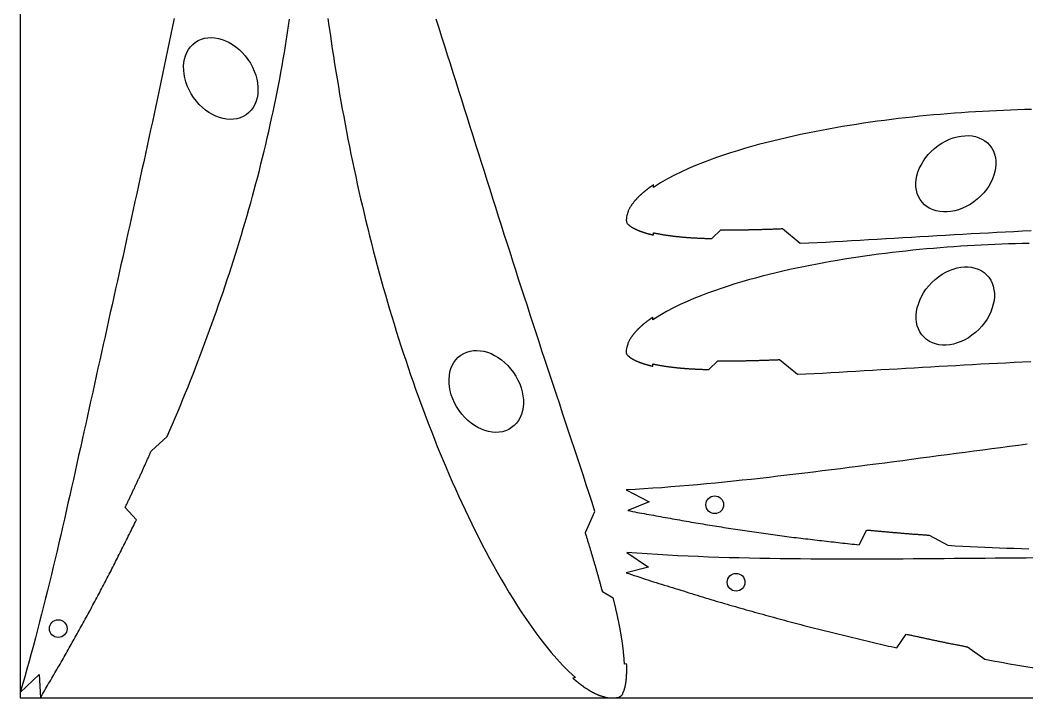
# Model space of a CAD drawing. Header units: metres. Extents: x 0 to 910, y 0 to 524.
# Drawn here: x 0 to 455, y 0 to 306.3 of the extents above; entities that cross this region are included whole.
import ezdxf

# ---------------------------------------------------------------- set-up
doc = ezdxf.new("R2010")
doc.units = ezdxf.units.M

msp = doc.modelspace()

# ---------------------------------------------------------------- linework, layer by layer
msp.add_lwpolyline([(0, 0), (910, 0), (910, 523.97), (0, 523.97)], close=True)
for points in [[(69.61, 307.09), (68.87, 303.49), (68.12, 299.88), (67.37, 296.28), (66.62, 292.68), (65.86, 289.08), (65.11, 285.48), (64.35, 281.87), (63.59, 278.28), (62.83, 274.68), (62.06, 271.08), (61.29, 267.48), (60.52, 263.88), (59.75, 260.29), (58.97, 256.69), (58.2, 253.1), (57.42, 249.5), (56.64, 245.91), (55.85, 242.31), (55.07, 238.72), (54.28, 235.13), (53.49, 231.54), (52.7, 227.94), (51.91, 224.35), (51.11, 220.76), (50.32, 217.17), (49.53, 213.58), (48.74, 209.99), (47.94, 206.4), (47.14, 202.81), (46.35, 199.22), (45.55, 195.63), (44.75, 192.04), (43.95, 188.45), (43.16, 184.86), (42.36, 181.27), (41.56, 177.68), (40.76, 174.09), (39.97, 170.5), (39.17, 166.91), (38.38, 163.32), (37.58, 159.73), (36.78, 156.14), (35.99, 152.55), (35.19, 148.96), (34.4, 145.37), (33.61, 141.78), (32.81, 138.19), (32.02, 134.6), (31.22, 131.01), (30.43, 127.42), (29.63, 123.82), (28.84, 120.23), (28.04, 116.64), (27.24, 113.05), (26.44, 109.47), (25.65, 105.87), (24.85, 102.28), (24.05, 98.7), (23.24, 95.11), (22.43, 91.52), (21.63, 87.94), (20.81, 84.35), (19.99, 80.77), (19.17, 77.18), (18.34, 73.6), (17.51, 70.02), (16.68, 66.44), (15.83, 62.86), (14.98, 59.29), (14.13, 55.71), (13.27, 52.14), (12.4, 48.57), (11.52, 45), (10.63, 41.44), (9.73, 37.87), (8.82, 34.31), (7.9, 30.76), (6.97, 27.2), (6.02, 23.65), (5.05, 20.11), (4.08, 16.57), (3.09, 13.03), (2.08, 9.5), (1.05, 5.97), (0, 2.45), (8.58, 10.5), (8.58, 10.5), (9.13, 0), (9.61, 0.8), (10.08, 1.6), (10.55, 2.41), (11.02, 3.21), (11.49, 4.02), (11.96, 4.82), (12.42, 5.63), (12.89, 6.43), (13.36, 7.24), (13.83, 8.04), (14.29, 8.85), (14.76, 9.65), (15.23, 10.46), (15.69, 11.26), (16.16, 12.07), (16.63, 12.87), (17.1, 13.67), (17.57, 14.48), (18.05, 15.28), (18.52, 16.08), (18.99, 16.89), (19.45, 17.69), (19.92, 18.5), (20.38, 19.31), (20.83, 20.11), (21.29, 20.92), (21.74, 21.73), (22.19, 22.54), (22.65, 23.35), (23.1, 24.15), (23.56, 24.96), (24.01, 25.77), (24.47, 26.58), (24.92, 27.39), (25.37, 28.2), (25.82, 29.01), (26.27, 29.82), (26.72, 30.63), (27.16, 31.44), (27.61, 32.25), (28.05, 33.06), (28.5, 33.87), (28.94, 34.68), (29.38, 35.49), (29.83, 36.3), (30.27, 37.11), (30.71, 37.93), (31.15, 38.74), (31.59, 39.55), (32.03, 40.36), (32.47, 41.17), (32.91, 41.99), (33.35, 42.8), (33.78, 43.61), (34.22, 44.43), (34.65, 45.24), (35.08, 46.05), (35.52, 46.87), (35.95, 47.68), (36.38, 48.5), (36.81, 49.31), (37.24, 50.13), (37.67, 50.94), (38.09, 51.76), (38.52, 52.57), (38.95, 53.39), (39.38, 54.2), (39.81, 55.02), (40.23, 55.83), (40.66, 56.65), (41.08, 57.47), (41.5, 58.28), (41.91, 59.1), (42.33, 59.92), (42.73, 60.74), (43.14, 61.56), (43.55, 62.38), (43.96, 63.2), (44.37, 64.02), (44.79, 64.84), (45.2, 65.66), (45.61, 66.48), (46.03, 67.3), (46.44, 68.12), (46.85, 68.94), (47.26, 69.76), (47.66, 70.58), (48.07, 71.4), (48.48, 72.22), (48.89, 73.04), (49.3, 73.86), (49.71, 74.68), (50.12, 75.5), (50.52, 76.33), (50.93, 77.15), (51.33, 77.97), (51.73, 78.79), (52.13, 79.62), (52.52, 80.44), (47.43, 85.99), (47.61, 86.36), (47.79, 86.73), (47.97, 87.1), (48.15, 87.47), (48.32, 87.84), (48.5, 88.21), (48.68, 88.58), (48.86, 88.95), (49.04, 89.32), (49.21, 89.69), (49.39, 90.06), (49.57, 90.43), (49.74, 90.81), (49.91, 91.18), (50.09, 91.55), (50.26, 91.92), (50.44, 92.29), (50.61, 92.66), (50.78, 93.04), (50.96, 93.41), (51.13, 93.78), (51.3, 94.15), (51.48, 94.52), (51.65, 94.89), (51.83, 95.27), (52, 95.64), (52.17, 96.01), (52.35, 96.38), (52.52, 96.75), (52.7, 97.12), (52.87, 97.5), (53.05, 97.87), (53.22, 98.24), (53.4, 98.61), (53.57, 98.98), (53.74, 99.35), (53.92, 99.73), (54.09, 100.1), (54.26, 100.47), (54.44, 100.84), (54.61, 101.21), (54.78, 101.59), (54.95, 101.96), (55.12, 102.33), (55.29, 102.7), (55.46, 103.08), (55.63, 103.45), (55.8, 103.82), (55.97, 104.2), (56.13, 104.57), (56.3, 104.94), (56.47, 105.32), (56.63, 105.69), (56.8, 106.06), (56.97, 106.44), (57.13, 106.81), (57.3, 107.19), (57.46, 107.56), (57.63, 107.93), (57.8, 108.31), (57.96, 108.68), (58.13, 109.05), (58.3, 109.43), (58.46, 109.8), (58.63, 110.17), (58.8, 110.55), (58.97, 110.92), (59.14, 111.29), (59.3, 111.67), (66.51, 118.1), (67.72, 120.91), (68.92, 123.71), (70.11, 126.52), (71.29, 129.33), (72.45, 132.15), (73.59, 134.97), (74.74, 137.8), (75.88, 140.62), (77.01, 143.44), (78.13, 146.27), (79.24, 149.1), (80.34, 151.94), (81.42, 154.78), (82.48, 157.62), (83.54, 160.46), (84.6, 163.31), (85.64, 166.16), (86.68, 169.01), (87.7, 171.86), (88.72, 174.72), (89.72, 177.58), (90.71, 180.44), (91.69, 183.3), (92.67, 186.17), (93.62, 189.04), (94.55, 191.92), (95.5, 194.8), (96.42, 197.68), (97.33, 200.56), (98.23, 203.45), (99.13, 206.34), (100, 209.23), (100.86, 212.13), (101.72, 215.03), (102.56, 217.93), (103.39, 220.84), (104.21, 223.74), (105.02, 226.66), (105.8, 229.58), (106.58, 232.49), (107.36, 235.41), (108.11, 238.34), (108.85, 241.27), (109.58, 244.2), (110.29, 247.14), (110.98, 250.09), (111.68, 253.03), (112.36, 255.97), (113.02, 258.92), (113.67, 261.88), (114.31, 264.84), (114.93, 267.8), (115.54, 270.76), (116.15, 273.73), (116.73, 276.7), (117.3, 279.68), (117.85, 282.65), (118.38, 285.64), (118.89, 288.63), (119.41, 291.62), (119.9, 294.62), (120.36, 297.62), (120.82, 300.63), (121.27, 303.64), (121.7, 306.65)], [(139.09, 307.09), (139.57, 303.66), (140.05, 300.22), (140.55, 296.79), (141.07, 293.37), (141.59, 289.94), (142.12, 286.52), (142.68, 283.11), (143.26, 279.7), (143.83, 276.29), (144.41, 272.88), (145, 269.48), (145.61, 266.08), (146.23, 262.68), (146.86, 259.28), (147.5, 255.89), (148.16, 252.51), (148.83, 249.12), (149.51, 245.74), (150.22, 242.37), (150.94, 238.99), (151.65, 235.62), (152.39, 232.26), (153.15, 228.9), (153.9, 225.53), (154.67, 222.18), (155.46, 218.83), (156.27, 215.48), (157.08, 212.13), (157.91, 208.79), (158.75, 205.45), (159.6, 202.12), (160.49, 198.79), (161.38, 195.47), (162.27, 192.14), (163.18, 188.82), (164.12, 185.51), (165.06, 182.2), (166.02, 178.89), (167.01, 175.6), (168, 172.3), (168.99, 169), (170.02, 165.71), (171.06, 162.43), (172.11, 159.14), (173.17, 155.86), (174.25, 152.59), (175.34, 149.32), (176.45, 146.05), (177.58, 142.79), (178.73, 139.53), (179.89, 136.28), (181.09, 133.04), (182.29, 129.8), (183.49, 126.56), (184.75, 123.33), (186.01, 120.1), (187.27, 116.88), (188.55, 113.66), (189.87, 110.45), (191.19, 107.24), (192.55, 104.04), (193.92, 100.84), (195.31, 97.65), (196.72, 94.47), (198.16, 91.29), (199.63, 88.12), (201.1, 84.95), (202.59, 81.79), (204.13, 78.63), (205.68, 75.49), (207.25, 72.34), (208.85, 69.21), (210.51, 66.09), (212.19, 62.98), (213.88, 59.87), (215.61, 56.77), (217.37, 53.67), (219.16, 50.59), (221.02, 47.53), (222.92, 44.47), (224.84, 41.42), (226.82, 38.39), (228.84, 35.37), (230.93, 32.36), (233.08, 29.37), (235.31, 26.41), (237.61, 23.46), (240, 20.54), (242.5, 17.65), (245.14, 14.79), (247.96, 11.98), (250.98, 9.23), (249.81, 8.91), (249.94, 8.8), (250.07, 8.69), (250.19, 8.59), (250.32, 8.48), (250.45, 8.37), (250.57, 8.26), (250.7, 8.15), (250.83, 8.04), (250.96, 7.93), (251.09, 7.82), (251.22, 7.71), (251.35, 7.6), (251.48, 7.49), (251.61, 7.39), (251.74, 7.28), (251.87, 7.17), (252.01, 7.06), (252.14, 6.95), (252.28, 6.85), (252.42, 6.74), (252.55, 6.63), (252.69, 6.53), (252.83, 6.42), (252.97, 6.32), (253.11, 6.21), (253.26, 6.1), (253.4, 6), (253.54, 5.89), (253.68, 5.79), (253.82, 5.68), (253.97, 5.58), (254.11, 5.47), (254.25, 5.37), (254.4, 5.26), (254.54, 5.16), (254.69, 5.05), (254.84, 4.95), (254.99, 4.85), (255.13, 4.74), (255.28, 4.64), (255.44, 4.54), (255.59, 4.43), (255.74, 4.33), (255.9, 4.23), (256.06, 4.13), (256.21, 4.03), (256.37, 3.92), (256.53, 3.82), (256.69, 3.72), (256.85, 3.62), (257.02, 3.52), (257.18, 3.42), (257.35, 3.32), (257.51, 3.23), (257.68, 3.13), (257.85, 3.03), (258.02, 2.93), (258.2, 2.83), (258.37, 2.74), (258.55, 2.64), (258.73, 2.55), (258.91, 2.45), (259.09, 2.36), (259.27, 2.26), (259.46, 2.17), (259.65, 2.08), (259.84, 1.98), (260.03, 1.89), (260.23, 1.8), (260.42, 1.71), (260.62, 1.62), (260.82, 1.53), (261.03, 1.44), (261.24, 1.35), (261.45, 1.27), (261.67, 1.18), (261.89, 1.1), (262.12, 1.01), (262.35, 0.93), (262.59, 0.85), (262.84, 0.78), (263.08, 0.7), (263.33, 0.62), (263.59, 0.55), (263.84, 0.47), (264.1, 0.4), (264.36, 0.32), (264.63, 0.25), (264.93, 0.19), (265.24, 0.13), (265.59, 0.08), (265.98, 0.04), (266.42, 0.01), (266.9, 0), (267.45, 0), (268.06, 0.02), (268.74, 0.06), (269.5, 0.12), (270.35, 0.21), (270.36, 0.21), (270.89, 0.49), (271.31, 0.75), (271.63, 0.98), (271.88, 1.19), (272.05, 1.38), (272.18, 1.56), (272.26, 1.72), (272.33, 1.88), (272.38, 2.04), (272.43, 2.2), (272.5, 2.36), (272.57, 2.52), (272.65, 2.69), (272.73, 2.85), (272.8, 3.02), (272.87, 3.18), (272.93, 3.34), (272.99, 3.5), (273.04, 3.65), (273.09, 3.81), (273.14, 3.97), (273.18, 4.12), (273.22, 4.28), (273.27, 4.43), (273.31, 4.59), (273.35, 4.74), (273.39, 4.9), (273.42, 5.05), (273.46, 5.2), (273.49, 5.36), (273.53, 5.51), (273.56, 5.66), (273.59, 5.81), (273.62, 5.96), (273.64, 6.11), (273.67, 6.26), (273.7, 6.41), (273.72, 6.56), (273.74, 6.71), (273.77, 6.86), (273.79, 7.01), (273.81, 7.16), (273.83, 7.31), (273.85, 7.46), (273.87, 7.61), (273.89, 7.76), (273.91, 7.91), (273.93, 8.05), (273.94, 8.2), (273.96, 8.35), (273.97, 8.5), (273.99, 8.64), (274, 8.79), (274.01, 8.94), (274.02, 9.09), (274.04, 9.23), (274.05, 9.38), (274.06, 9.53), (274.07, 9.67), (274.08, 9.82), (274.08, 9.96), (274.09, 10.11), (274.1, 10.25), (274.11, 10.4), (274.11, 10.55), (274.12, 10.69), (274.13, 10.84), (274.13, 10.98), (274.14, 11.13), (274.14, 11.27), (274.15, 11.42), (274.15, 11.56), (274.16, 11.7), (274.16, 11.85), (274.16, 11.99), (274.17, 12.14), (274.17, 12.28), (274.17, 12.43), (274.17, 12.57), (274.17, 12.71), (274.17, 12.86), (274.17, 13), (274.17, 13.14), (274.17, 13.29), (274.17, 13.43), (274.17, 13.57), (274.16, 13.72), (274.16, 13.86), (274.16, 14), (274.15, 14.14), (274.15, 14.29), (274.15, 14.43), (274.14, 14.57), (274.14, 14.71), (274.13, 14.86), (274.13, 15), (274.12, 15.14), (274.12, 15.28), (274.11, 15.43), (273.12, 15.16), (273.11, 15.47), (273.1, 15.78), (273.08, 16.09), (273.06, 16.4), (273.05, 16.72), (273.03, 17.03), (273.01, 17.34), (272.99, 17.64), (272.96, 17.95), (272.94, 18.26), (272.91, 18.57), (272.89, 18.88), (272.86, 19.19), (272.83, 19.49), (272.8, 19.8), (272.77, 20.11), (272.74, 20.42), (272.71, 20.72), (272.67, 21.03), (272.64, 21.33), (272.6, 21.64), (272.57, 21.95), (272.53, 22.25), (272.5, 22.56), (272.46, 22.86), (272.42, 23.17), (272.38, 23.47), (272.34, 23.78), (272.3, 24.08), (272.25, 24.38), (272.21, 24.69), (272.17, 24.99), (272.12, 25.29), (272.08, 25.6), (272.03, 25.9), (271.99, 26.2), (271.94, 26.51), (271.89, 26.81), (271.84, 27.11), (271.8, 27.41), (271.75, 27.72), (271.7, 28.02), (271.65, 28.32), (271.6, 28.62), (271.55, 28.92), (271.5, 29.22), (271.44, 29.52), (271.39, 29.83), (271.34, 30.13), (271.28, 30.43), (271.23, 30.73), (271.17, 31.03), (271.12, 31.33), (271.06, 31.63), (271, 31.93), (270.94, 32.23), (270.89, 32.53), (270.83, 32.83), (270.77, 33.13), (270.71, 33.43), (270.65, 33.72), (270.59, 34.02), (270.53, 34.32), (270.46, 34.62), (270.4, 34.92), (270.34, 35.22), (270.28, 35.52), (270.21, 35.82), (270.15, 36.11), (270.09, 36.41), (270.02, 36.71), (269.96, 37.01), (269.89, 37.31), (269.83, 37.6), (269.76, 37.9), (269.7, 38.2), (269.63, 38.5), (269.56, 38.79), (269.5, 39.09), (269.43, 39.39), (269.36, 39.68), (269.29, 39.98), (269.23, 40.28), (269.16, 40.58), (269.09, 40.87), (269.02, 41.17), (268.95, 41.47), (268.88, 41.76), (268.81, 42.06), (268.74, 42.36), (268.67, 42.65), (268.6, 42.95), (268.53, 43.24), (268.46, 43.54), (268.39, 43.84), (268.31, 44.13), (268.24, 44.43), (268.17, 44.72), (268.09, 45.02), (263.23, 47.9), (263.13, 48.29), (263.02, 48.68), (262.92, 49.07), (262.82, 49.46), (262.72, 49.85), (262.61, 50.24), (262.51, 50.63), (262.4, 51.02), (262.3, 51.41), (262.19, 51.8), (262.09, 52.19), (261.98, 52.58), (261.87, 52.97), (261.77, 53.36), (261.66, 53.75), (261.55, 54.14), (261.44, 54.53), (261.34, 54.92), (261.23, 55.31), (261.12, 55.7), (261.01, 56.09), (260.9, 56.48), (260.79, 56.86), (260.68, 57.25), (260.56, 57.64), (260.45, 58.03), (260.34, 58.42), (260.23, 58.81), (260.12, 59.19), (260, 59.58), (259.89, 59.97), (259.78, 60.36), (259.66, 60.75), (259.55, 61.13), (259.44, 61.52), (259.32, 61.91), (259.21, 62.3), (259.1, 62.69), (258.98, 63.07), (258.87, 63.46), (258.75, 63.85), (258.64, 64.24), (258.52, 64.62), (258.41, 65.01), (258.29, 65.4), (258.18, 65.79), (258.06, 66.17), (257.94, 66.56), (257.83, 66.95), (257.71, 67.33), (257.59, 67.72), (257.48, 68.11), (257.36, 68.49), (257.24, 68.88), (257.12, 69.27), (257.01, 69.65), (256.89, 70.04), (256.77, 70.43), (256.65, 70.81), (256.53, 71.2), (256.41, 71.59), (256.29, 71.97), (256.18, 72.36), (256.06, 72.75), (255.94, 73.13), (255.82, 73.52), (255.7, 73.91), (255.58, 74.29), (255.46, 74.68), (259.79, 84.21), (258.49, 88.25), (257.19, 92.3), (255.88, 96.34), (254.55, 100.38), (253.23, 104.42), (251.9, 108.46), (250.56, 112.5), (249.22, 116.53), (247.88, 120.57), (246.54, 124.61), (245.2, 128.64), (243.86, 132.68), (242.52, 136.71), (241.18, 140.75), (239.84, 144.79), (238.51, 148.82), (237.18, 152.86), (235.85, 156.9), (234.52, 160.94), (233.2, 164.98), (231.87, 169.02), (230.56, 173.06), (229.24, 177.11), (227.92, 181.15), (226.62, 185.19), (225.31, 189.24), (224.01, 193.28), (222.71, 197.33), (221.41, 201.38), (220.1, 205.42), (218.81, 209.47), (217.52, 213.52), (216.23, 217.57), (214.94, 221.62), (213.66, 225.67), (212.37, 229.72), (211.09, 233.77), (209.81, 237.83), (208.53, 241.88), (207.25, 245.93), (205.97, 249.98), (204.69, 254.03), (203.41, 258.09), (202.14, 262.14), (200.86, 266.19), (199.59, 270.25), (198.31, 274.3), (197.03, 278.35), (195.76, 282.41), (194.48, 286.46), (193.2, 290.51), (191.93, 294.56), (190.65, 298.62), (189.37, 302.67), (188.09, 306.72)], [(457.03, 265.92), (453.86, 265.83), (450.7, 265.74), (447.54, 265.63), (444.38, 265.5), (441.22, 265.35), (438.06, 265.2), (434.89, 265.03), (431.73, 264.85), (428.57, 264.66), (425.41, 264.45), (422.25, 264.21), (419.09, 263.97), (415.92, 263.7), (412.76, 263.41), (409.6, 263.12), (406.44, 262.81), (403.28, 262.46), (400.11, 262.11), (396.95, 261.76), (393.79, 261.37), (390.63, 260.97), (387.47, 260.56), (384.31, 260.11), (381.14, 259.65), (377.98, 259.18), (374.82, 258.67), (371.66, 258.14), (368.5, 257.6), (365.33, 257.04), (362.17, 256.47), (359.01, 255.85), (355.85, 255.22), (352.69, 254.57), (349.53, 253.89), (346.36, 253.16), (343.2, 252.4), (340.04, 251.64), (336.88, 250.84), (333.72, 250.01), (330.56, 249.15), (327.39, 248.22), (324.23, 247.26), (321.07, 246.28), (317.91, 245.24), (314.75, 244.16), (311.58, 243.02), (308.42, 241.82), (305.26, 240.54), (302.1, 239.19), (298.94, 237.76), (295.78, 236.22), (292.61, 234.55), (289.45, 232.71), (286.29, 230.67), (286.29, 231.88), (286.16, 231.79), (286.04, 231.71), (285.91, 231.62), (285.79, 231.54), (285.66, 231.45), (285.54, 231.36), (285.41, 231.28), (285.28, 231.19), (285.16, 231.1), (285.03, 231.02), (284.91, 230.93), (284.78, 230.84), (284.66, 230.75), (284.53, 230.66), (284.41, 230.57), (284.28, 230.48), (284.15, 230.38), (284.03, 230.29), (283.9, 230.19), (283.78, 230.1), (283.65, 230), (283.53, 229.91), (283.4, 229.81), (283.27, 229.71), (283.15, 229.61), (283.02, 229.51), (282.9, 229.41), (282.77, 229.31), (282.65, 229.21), (282.52, 229.11), (282.39, 229.01), (282.27, 228.91), (282.14, 228.81), (282.02, 228.71), (281.89, 228.6), (281.77, 228.5), (281.64, 228.39), (281.52, 228.29), (281.39, 228.18), (281.26, 228.07), (281.14, 227.97), (281.01, 227.85), (280.89, 227.74), (280.76, 227.63), (280.64, 227.52), (280.51, 227.4), (280.38, 227.29), (280.26, 227.17), (280.13, 227.05), (280.01, 226.93), (279.88, 226.81), (279.76, 226.69), (279.63, 226.57), (279.5, 226.45), (279.38, 226.32), (279.25, 226.2), (279.13, 226.07), (279, 225.94), (278.88, 225.81), (278.75, 225.68), (278.62, 225.54), (278.5, 225.41), (278.37, 225.27), (278.25, 225.13), (278.12, 224.99), (278, 224.85), (277.87, 224.7), (277.75, 224.55), (277.62, 224.4), (277.49, 224.25), (277.37, 224.1), (277.24, 223.94), (277.12, 223.78), (276.99, 223.62), (276.87, 223.45), (276.74, 223.28), (276.61, 223.11), (276.49, 222.93), (276.36, 222.74), (276.24, 222.55), (276.11, 222.36), (275.99, 222.16), (275.86, 221.95), (275.73, 221.75), (275.61, 221.54), (275.48, 221.34), (275.36, 221.13), (275.23, 220.9), (275.11, 220.66), (274.98, 220.4), (274.86, 220.11), (274.73, 219.77), (274.6, 219.4), (274.48, 218.98), (274.35, 218.5), (274.23, 217.96), (274.1, 217.35), (273.98, 216.67), (273.85, 215.91), (273.85, 215.91), (273.98, 215.38), (274.1, 214.95), (274.23, 214.63), (274.35, 214.38), (274.48, 214.2), (274.6, 214.07), (274.73, 213.97), (274.86, 213.89), (274.98, 213.81), (275.11, 213.72), (275.23, 213.63), (275.36, 213.52), (275.48, 213.42), (275.61, 213.31), (275.73, 213.21), (275.86, 213.11), (275.99, 213.02), (276.11, 212.94), (276.24, 212.86), (276.36, 212.78), (276.49, 212.7), (276.61, 212.63), (276.74, 212.55), (276.87, 212.48), (276.99, 212.41), (277.12, 212.34), (277.24, 212.27), (277.37, 212.2), (277.49, 212.13), (277.62, 212.07), (277.75, 212), (277.87, 211.94), (278, 211.88), (278.12, 211.82), (278.25, 211.76), (278.37, 211.7), (278.5, 211.65), (278.62, 211.59), (278.75, 211.53), (278.88, 211.48), (279, 211.42), (279.13, 211.37), (279.25, 211.32), (279.38, 211.26), (279.5, 211.21), (279.63, 211.16), (279.76, 211.11), (279.88, 211.06), (280.01, 211.01), (280.13, 210.97), (280.26, 210.92), (280.38, 210.87), (280.51, 210.83), (280.64, 210.78), (280.76, 210.74), (280.89, 210.69), (281.01, 210.65), (281.14, 210.6), (281.26, 210.56), (281.39, 210.52), (281.52, 210.48), (281.64, 210.44), (281.77, 210.4), (281.89, 210.36), (282.02, 210.32), (282.14, 210.28), (282.27, 210.24), (282.39, 210.2), (282.52, 210.16), (282.65, 210.12), (282.77, 210.08), (282.9, 210.04), (283.02, 210.01), (283.15, 209.97), (283.27, 209.93), (283.4, 209.9), (283.53, 209.86), (283.65, 209.83), (283.78, 209.79), (283.9, 209.76), (284.03, 209.72), (284.15, 209.69), (284.28, 209.66), (284.41, 209.62), (284.53, 209.59), (284.66, 209.56), (284.78, 209.53), (284.91, 209.5), (285.03, 209.47), (285.16, 209.43), (285.28, 209.4), (285.41, 209.37), (285.54, 209.34), (285.66, 209.31), (285.79, 209.29), (285.91, 209.26), (286.04, 209.23), (286.16, 209.2), (286.29, 209.17), (286.29, 210.2), (286.56, 210.14), (286.82, 210.08), (287.09, 210.02), (287.35, 209.96), (287.62, 209.91), (287.88, 209.85), (288.15, 209.8), (288.41, 209.75), (288.68, 209.69), (288.95, 209.64), (289.21, 209.6), (289.48, 209.55), (289.74, 209.5), (290.01, 209.45), (290.27, 209.41), (290.54, 209.36), (290.8, 209.32), (291.07, 209.28), (291.33, 209.24), (291.6, 209.2), (291.87, 209.15), (292.13, 209.11), (292.4, 209.07), (292.66, 209.04), (292.93, 209), (293.19, 208.96), (293.46, 208.92), (293.72, 208.89), (293.99, 208.85), (294.26, 208.82), (294.52, 208.79), (294.79, 208.75), (295.05, 208.72), (295.32, 208.69), (295.58, 208.66), (295.85, 208.63), (296.11, 208.6), (296.38, 208.57), (296.65, 208.54), (296.91, 208.51), (297.18, 208.48), (297.44, 208.45), (297.71, 208.43), (297.97, 208.4), (298.24, 208.37), (298.5, 208.35), (298.77, 208.32), (299.03, 208.3), (299.3, 208.27), (299.57, 208.25), (299.83, 208.23), (300.1, 208.2), (300.36, 208.18), (300.63, 208.16), (300.89, 208.14), (301.16, 208.12), (301.42, 208.1), (301.69, 208.08), (301.96, 208.06), (302.22, 208.04), (302.49, 208.02), (302.75, 208), (303.02, 207.99), (303.28, 207.97), (303.55, 207.95), (303.81, 207.94), (304.08, 207.92), (304.34, 207.9), (304.61, 207.89), (304.88, 207.87), (305.14, 207.86), (305.41, 207.85), (305.67, 207.83), (305.94, 207.82), (306.2, 207.81), (306.47, 207.79), (306.73, 207.78), (307, 207.77), (307.27, 207.76), (307.53, 207.74), (307.8, 207.73), (308.06, 207.72), (308.33, 207.71), (308.59, 207.7), (308.86, 207.69), (309.12, 207.68), (309.39, 207.67), (309.66, 207.66), (309.92, 207.65), (310.19, 207.64), (310.45, 207.63), (310.72, 207.62), (310.98, 207.61), (311.25, 207.6), (311.51, 207.6), (311.78, 207.59), (312.04, 207.58), (312.31, 207.57), (312.58, 207.57), (316.62, 211.51), (317.02, 211.5), (317.42, 211.5), (317.83, 211.5), (318.23, 211.49), (318.64, 211.49), (319.04, 211.49), (319.44, 211.49), (319.85, 211.49), (320.25, 211.48), (320.66, 211.48), (321.06, 211.48), (321.46, 211.49), (321.87, 211.49), (322.27, 211.49), (322.68, 211.49), (323.08, 211.49), (323.48, 211.5), (323.89, 211.5), (324.29, 211.5), (324.7, 211.51), (325.1, 211.51), (325.51, 211.52), (325.91, 211.52), (326.31, 211.53), (326.72, 211.54), (327.12, 211.54), (327.53, 211.55), (327.93, 211.56), (328.33, 211.57), (328.74, 211.57), (329.14, 211.58), (329.55, 211.59), (329.95, 211.6), (330.35, 211.61), (330.76, 211.62), (331.16, 211.63), (331.57, 211.64), (331.97, 211.65), (332.37, 211.66), (332.78, 211.67), (333.18, 211.68), (333.59, 211.69), (333.99, 211.7), (334.39, 211.71), (334.8, 211.72), (335.2, 211.73), (335.61, 211.75), (336.01, 211.76), (336.41, 211.77), (336.82, 211.78), (337.22, 211.8), (337.63, 211.81), (338.03, 211.82), (338.43, 211.84), (338.84, 211.85), (339.24, 211.86), (339.65, 211.88), (340.05, 211.89), (340.45, 211.91), (340.86, 211.92), (341.26, 211.94), (341.67, 211.95), (342.07, 211.97), (342.47, 211.98), (342.88, 212), (343.28, 212.02), (343.69, 212.03), (344.09, 212.05), (344.49, 212.06), (352.58, 205.42), (356.44, 205.61), (360.3, 205.81), (364.17, 206.01), (368.03, 206.23), (371.9, 206.44), (375.76, 206.66), (379.63, 206.89), (383.49, 207.11), (387.35, 207.34), (391.22, 207.57), (395.08, 207.79), (398.95, 208.02), (402.81, 208.25), (406.68, 208.48), (410.54, 208.7), (414.41, 208.92), (418.27, 209.14), (422.13, 209.36), (426, 209.57), (429.86, 209.79), (433.73, 210), (437.59, 210.2), (441.46, 210.41), (445.32, 210.61), (449.18, 210.81), (453.05, 211), (456.91, 211.2)], [(456.01, 205.41), (452.92, 205.33), (449.83, 205.24), (446.74, 205.15), (443.65, 205.05), (440.55, 204.91), (437.46, 204.77), (434.37, 204.62), (431.28, 204.45), (428.19, 204.28), (425.1, 204.09), (422, 203.88), (418.91, 203.65), (415.82, 203.41), (412.73, 203.15), (409.64, 202.86), (406.54, 202.58), (403.45, 202.27), (400.36, 201.93), (397.27, 201.59), (394.18, 201.24), (391.09, 200.86), (387.99, 200.47), (384.9, 200.06), (381.81, 199.63), (378.72, 199.17), (375.63, 198.71), (372.54, 198.22), (369.44, 197.7), (366.35, 197.16), (363.26, 196.62), (360.17, 196.06), (357.08, 195.45), (353.99, 194.83), (350.89, 194.2), (347.8, 193.53), (344.71, 192.82), (341.62, 192.08), (338.53, 191.33), (335.44, 190.55), (332.34, 189.73), (329.25, 188.89), (326.16, 187.98), (323.07, 187.05), (319.98, 186.08), (316.89, 185.07), (313.79, 184.01), (310.7, 182.89), (307.61, 181.72), (304.52, 180.47), (301.43, 179.14), (298.34, 177.74), (295.24, 176.24), (292.15, 174.6), (289.06, 172.8), (285.97, 170.8), (285.97, 172.01), (285.85, 171.93), (285.72, 171.84), (285.6, 171.76), (285.48, 171.68), (285.36, 171.59), (285.23, 171.51), (285.11, 171.42), (284.99, 171.34), (284.87, 171.25), (284.74, 171.17), (284.62, 171.08), (284.5, 171), (284.38, 170.91), (284.25, 170.82), (284.13, 170.73), (284.01, 170.64), (283.89, 170.55), (283.76, 170.46), (283.64, 170.37), (283.52, 170.27), (283.4, 170.18), (283.28, 170.08), (283.15, 169.99), (283.03, 169.89), (282.91, 169.8), (282.79, 169.7), (282.66, 169.6), (282.54, 169.51), (282.42, 169.41), (282.3, 169.31), (282.17, 169.21), (282.05, 169.11), (281.93, 169.02), (281.81, 168.92), (281.68, 168.81), (281.56, 168.71), (281.44, 168.61), (281.32, 168.51), (281.19, 168.4), (281.07, 168.3), (280.95, 168.19), (280.83, 168.09), (280.7, 167.98), (280.58, 167.87), (280.46, 167.76), (280.34, 167.64), (280.22, 167.53), (280.09, 167.42), (279.97, 167.3), (279.85, 167.19), (279.73, 167.07), (279.6, 166.95), (279.48, 166.83), (279.36, 166.72), (279.24, 166.59), (279.11, 166.47), (278.99, 166.35), (278.87, 166.22), (278.75, 166.09), (278.62, 165.96), (278.5, 165.83), (278.38, 165.7), (278.26, 165.56), (278.13, 165.43), (278.01, 165.29), (277.89, 165.15), (277.77, 165.01), (277.64, 164.87), (277.52, 164.72), (277.4, 164.57), (277.28, 164.42), (277.15, 164.27), (277.03, 164.12), (276.91, 163.96), (276.79, 163.8), (276.67, 163.63), (276.54, 163.46), (276.42, 163.28), (276.3, 163.1), (276.18, 162.92), (276.05, 162.72), (275.93, 162.53), (275.81, 162.33), (275.69, 162.14), (275.56, 161.94), (275.44, 161.73), (275.32, 161.53), (275.2, 161.31), (275.07, 161.08), (274.95, 160.82), (274.83, 160.53), (274.71, 160.21), (274.58, 159.85), (274.46, 159.44), (274.34, 158.97), (274.22, 158.44), (274.09, 157.85), (273.97, 157.19), (273.85, 156.45), (273.85, 156.44), (273.97, 155.92), (274.09, 155.52), (274.22, 155.2), (274.34, 154.97), (274.46, 154.8), (274.58, 154.67), (274.71, 154.58), (274.83, 154.51), (274.95, 154.43), (275.07, 154.35), (275.2, 154.25), (275.32, 154.15), (275.44, 154.04), (275.56, 153.94), (275.69, 153.84), (275.81, 153.75), (275.93, 153.66), (276.05, 153.58), (276.18, 153.5), (276.3, 153.43), (276.42, 153.35), (276.54, 153.28), (276.67, 153.21), (276.79, 153.14), (276.91, 153.07), (277.03, 153), (277.15, 152.93), (277.28, 152.86), (277.4, 152.8), (277.52, 152.74), (277.64, 152.67), (277.77, 152.61), (277.89, 152.55), (278.01, 152.5), (278.13, 152.44), (278.26, 152.38), (278.38, 152.33), (278.5, 152.27), (278.62, 152.22), (278.75, 152.16), (278.87, 152.11), (278.99, 152.06), (279.11, 152.01), (279.24, 151.95), (279.36, 151.9), (279.48, 151.85), (279.6, 151.81), (279.73, 151.76), (279.85, 151.71), (279.97, 151.66), (280.09, 151.62), (280.22, 151.57), (280.34, 151.53), (280.46, 151.48), (280.58, 151.44), (280.7, 151.4), (280.83, 151.35), (280.95, 151.31), (281.07, 151.27), (281.19, 151.23), (281.32, 151.19), (281.44, 151.15), (281.56, 151.11), (281.68, 151.07), (281.81, 151.03), (281.93, 150.99), (282.05, 150.95), (282.17, 150.92), (282.3, 150.88), (282.42, 150.84), (282.54, 150.8), (282.66, 150.77), (282.79, 150.73), (282.91, 150.69), (283.03, 150.66), (283.15, 150.62), (283.28, 150.59), (283.4, 150.55), (283.52, 150.52), (283.64, 150.49), (283.76, 150.45), (283.89, 150.42), (284.01, 150.39), (284.13, 150.36), (284.25, 150.32), (284.38, 150.29), (284.5, 150.26), (284.62, 150.23), (284.74, 150.2), (284.87, 150.17), (284.99, 150.14), (285.11, 150.11), (285.23, 150.08), (285.36, 150.06), (285.48, 150.03), (285.6, 150), (285.72, 149.97), (285.85, 149.94), (285.97, 149.91), (285.97, 150.94), (286.22, 150.88), (286.48, 150.83), (286.74, 150.77), (286.99, 150.71), (287.25, 150.66), (287.5, 150.61), (287.76, 150.56), (288.01, 150.51), (288.27, 150.46), (288.53, 150.41), (288.78, 150.36), (289.04, 150.31), (289.29, 150.27), (289.55, 150.22), (289.8, 150.18), (290.06, 150.14), (290.32, 150.09), (290.57, 150.05), (290.83, 150.01), (291.08, 149.97), (291.34, 149.93), (291.6, 149.89), (291.85, 149.86), (292.11, 149.82), (292.36, 149.78), (292.62, 149.74), (292.87, 149.71), (293.13, 149.67), (293.39, 149.64), (293.64, 149.61), (293.9, 149.57), (294.15, 149.54), (294.41, 149.51), (294.66, 149.48), (294.92, 149.45), (295.18, 149.42), (295.43, 149.39), (295.69, 149.36), (295.94, 149.33), (296.2, 149.31), (296.45, 149.28), (296.71, 149.25), (296.97, 149.22), (297.22, 149.2), (297.48, 149.17), (297.73, 149.15), (297.99, 149.12), (298.25, 149.1), (298.5, 149.07), (298.76, 149.05), (299.01, 149.03), (299.27, 149), (299.52, 148.98), (299.78, 148.96), (300.04, 148.94), (300.29, 148.92), (300.55, 148.9), (300.8, 148.88), (301.06, 148.86), (301.31, 148.84), (301.57, 148.83), (301.83, 148.81), (302.08, 148.79), (302.34, 148.77), (302.59, 148.76), (302.85, 148.74), (303.1, 148.73), (303.36, 148.71), (303.62, 148.7), (303.87, 148.68), (304.13, 148.67), (304.38, 148.65), (304.64, 148.64), (304.9, 148.63), (305.15, 148.61), (305.41, 148.6), (305.66, 148.59), (305.92, 148.58), (306.17, 148.56), (306.43, 148.55), (306.69, 148.54), (306.94, 148.53), (307.2, 148.52), (307.45, 148.51), (307.71, 148.5), (307.96, 148.49), (308.22, 148.48), (308.48, 148.47), (308.73, 148.46), (308.99, 148.45), (309.24, 148.44), (309.5, 148.43), (309.75, 148.42), (310.01, 148.41), (310.27, 148.4), (310.52, 148.4), (310.78, 148.39), (311.03, 148.38), (311.29, 148.38), (315.33, 152.31), (315.73, 152.3), (316.14, 152.3), (316.54, 152.3), (316.95, 152.29), (317.35, 152.29), (317.75, 152.29), (318.16, 152.29), (318.56, 152.28), (318.97, 152.28), (319.37, 152.28), (319.77, 152.28), (320.18, 152.28), (320.58, 152.28), (320.99, 152.29), (321.39, 152.29), (321.79, 152.29), (322.2, 152.29), (322.6, 152.3), (323.01, 152.3), (323.41, 152.3), (323.81, 152.31), (324.22, 152.31), (324.62, 152.32), (325.03, 152.32), (325.43, 152.33), (325.84, 152.34), (326.24, 152.35), (326.64, 152.35), (327.05, 152.36), (327.45, 152.37), (327.86, 152.38), (328.26, 152.39), (328.66, 152.39), (329.07, 152.4), (329.47, 152.41), (329.88, 152.42), (330.28, 152.43), (330.68, 152.44), (331.09, 152.45), (331.49, 152.46), (331.9, 152.47), (332.3, 152.48), (332.7, 152.49), (333.11, 152.51), (333.51, 152.52), (333.92, 152.53), (334.32, 152.54), (334.72, 152.55), (335.13, 152.57), (335.53, 152.58), (335.94, 152.59), (336.34, 152.6), (336.74, 152.62), (337.15, 152.63), (337.55, 152.65), (337.96, 152.66), (338.36, 152.67), (338.76, 152.69), (339.17, 152.7), (339.57, 152.72), (339.98, 152.73), (340.38, 152.75), (340.78, 152.76), (341.19, 152.78), (341.59, 152.8), (342, 152.81), (342.4, 152.83), (342.8, 152.84), (343.21, 152.86), (351.29, 146.22), (355.06, 146.41), (358.83, 146.6), (362.6, 146.8), (366.37, 147.01), (370.14, 147.22), (373.9, 147.44), (377.67, 147.65), (381.44, 147.87), (385.21, 148.09), (388.98, 148.32), (392.75, 148.54), (396.52, 148.76), (400.29, 148.98), (404.06, 149.2), (407.83, 149.42), (411.6, 149.64), (415.36, 149.85), (419.13, 150.07), (422.9, 150.27), (426.67, 150.48), (430.44, 150.69), (434.21, 150.89), (437.98, 151.09), (441.75, 151.29), (445.52, 151.48), (449.29, 151.67), (453.06, 151.86), (456.82, 152.04)], [(455.21, 114.62), (451.18, 114.09), (447.16, 113.56), (443.14, 113.03), (439.11, 112.5), (435.09, 111.96), (431.06, 111.43), (427.04, 110.9), (423.02, 110.37), (418.99, 109.84), (414.97, 109.31), (410.95, 108.78), (406.92, 108.25), (402.9, 107.72), (398.87, 107.19), (394.85, 106.67), (390.83, 106.13), (386.8, 105.61), (382.78, 105.1), (378.75, 104.58), (374.73, 104.06), (370.7, 103.55), (366.67, 103.05), (362.65, 102.55), (358.62, 102.05), (354.59, 101.55), (350.57, 101.06), (346.54, 100.59), (342.51, 100.12), (338.48, 99.66), (334.45, 99.2), (330.42, 98.75), (326.38, 98.32), (322.35, 97.89), (318.32, 97.48), (314.28, 97.08), (310.25, 96.69), (306.21, 96.32), (302.17, 95.96), (298.13, 95.62), (294.09, 95.3), (290.04, 94.99), (286, 94.7), (281.95, 94.44), (277.9, 94.2), (273.85, 93.97), (284.35, 88.65), (284.35, 88.65), (274.66, 84.7), (275.72, 84.49), (276.78, 84.27), (277.84, 84.05), (278.9, 83.84), (279.96, 83.64), (281.02, 83.44), (282.08, 83.25), (283.14, 83.06), (284.2, 82.87), (285.26, 82.68), (286.32, 82.49), (287.37, 82.3), (288.43, 82.11), (289.49, 81.92), (290.55, 81.73), (291.61, 81.54), (292.67, 81.36), (293.72, 81.17), (294.78, 80.97), (295.84, 80.78), (296.9, 80.59), (297.96, 80.39), (299.02, 80.19), (300.08, 80), (301.13, 79.81), (302.19, 79.63), (303.25, 79.45), (304.31, 79.28), (305.36, 79.11), (306.42, 78.93), (307.48, 78.76), (308.54, 78.58), (309.59, 78.41), (310.65, 78.23), (311.71, 78.06), (312.76, 77.89), (313.82, 77.72), (314.88, 77.55), (315.93, 77.38), (316.99, 77.22), (318.05, 77.05), (319.1, 76.89), (320.16, 76.73), (321.21, 76.57), (322.27, 76.41), (323.33, 76.25), (324.38, 76.08), (325.44, 75.93), (326.49, 75.77), (327.55, 75.61), (328.6, 75.45), (329.66, 75.3), (330.72, 75.14), (331.77, 74.99), (332.83, 74.84), (333.88, 74.69), (334.94, 74.54), (335.99, 74.39), (337.04, 74.24), (338.1, 74.1), (339.15, 73.95), (340.21, 73.81), (341.26, 73.66), (342.32, 73.52), (343.37, 73.38), (344.43, 73.23), (345.48, 73.09), (346.53, 72.95), (347.59, 72.81), (348.64, 72.67), (349.7, 72.53), (350.75, 72.4), (351.8, 72.28), (352.86, 72.15), (353.91, 72.03), (354.96, 71.91), (356.01, 71.8), (357.06, 71.67), (358.12, 71.55), (359.17, 71.42), (360.22, 71.3), (361.28, 71.17), (362.33, 71.05), (363.38, 70.93), (364.43, 70.81), (365.49, 70.69), (366.54, 70.57), (367.59, 70.45), (368.64, 70.33), (369.69, 70.21), (370.75, 70.09), (371.8, 69.97), (372.85, 69.86), (373.9, 69.74), (374.95, 69.63), (376.01, 69.53), (377.06, 69.42), (378.11, 69.32), (379.16, 69.21), (382.63, 75.89), (383.04, 75.85), (383.45, 75.81), (383.86, 75.77), (384.27, 75.73), (384.68, 75.69), (385.08, 75.65), (385.49, 75.61), (385.9, 75.57), (386.31, 75.53), (386.72, 75.49), (387.13, 75.46), (387.54, 75.42), (387.95, 75.38), (388.36, 75.35), (388.76, 75.31), (389.17, 75.28), (389.58, 75.24), (389.99, 75.2), (390.4, 75.17), (390.81, 75.13), (391.22, 75.1), (391.63, 75.06), (392.03, 75.02), (392.44, 74.99), (392.85, 74.95), (393.26, 74.91), (393.67, 74.88), (394.08, 74.84), (394.49, 74.8), (394.9, 74.77), (395.3, 74.73), (395.71, 74.69), (396.12, 74.66), (396.53, 74.62), (396.94, 74.58), (397.35, 74.55), (397.76, 74.51), (398.17, 74.48), (398.57, 74.44), (398.98, 74.41), (399.39, 74.37), (399.8, 74.34), (400.21, 74.3), (400.62, 74.27), (401.03, 74.24), (401.43, 74.21), (401.84, 74.17), (402.25, 74.14), (402.66, 74.11), (403.07, 74.08), (403.48, 74.05), (403.88, 74.03), (404.29, 74), (404.7, 73.97), (405.11, 73.94), (405.52, 73.91), (405.92, 73.88), (406.33, 73.86), (406.74, 73.83), (407.15, 73.8), (407.56, 73.77), (407.96, 73.74), (408.37, 73.71), (408.78, 73.68), (409.19, 73.65), (409.6, 73.62), (410.01, 73.6), (410.41, 73.57), (410.82, 73.54), (419.33, 68.95), (422.67, 68.75), (426, 68.56), (429.33, 68.38), (432.66, 68.21), (435.98, 68.06), (439.31, 67.94), (442.64, 67.82), (445.96, 67.7), (449.28, 67.59), (452.61, 67.49), (455.93, 67.41)], [(459.25, 63.24), (454.62, 63.19), (449.99, 63.15), (445.36, 63.11), (440.73, 63.07), (436.09, 63.03), (431.46, 62.99), (426.83, 62.95), (422.2, 62.91), (417.57, 62.87), (412.94, 62.83), (408.31, 62.8), (403.68, 62.77), (399.05, 62.75), (394.42, 62.72), (389.79, 62.69), (385.16, 62.68), (380.53, 62.68), (375.9, 62.67), (371.28, 62.67), (366.65, 62.68), (362.02, 62.7), (357.39, 62.73), (352.76, 62.76), (348.13, 62.81), (343.51, 62.86), (338.88, 62.93), (334.25, 63.01), (329.63, 63.11), (325, 63.21), (320.38, 63.34), (315.75, 63.48), (311.13, 63.64), (306.51, 63.82), (301.89, 64.02), (297.26, 64.24), (292.64, 64.48), (288.02, 64.75), (283.41, 65.05), (278.79, 65.37), (274.17, 65.72), (283.95, 59.14), (283.95, 59.14), (273.85, 56.53), (275.08, 56.14), (276.32, 55.74), (277.55, 55.35), (278.79, 54.94), (280.02, 54.53), (281.25, 54.12), (282.49, 53.7), (283.72, 53.29), (284.96, 52.89), (286.19, 52.5), (287.42, 52.11), (288.66, 51.72), (289.89, 51.34), (291.13, 50.96), (292.36, 50.58), (293.6, 50.2), (294.83, 49.82), (296.07, 49.44), (297.3, 49.06), (298.54, 48.68), (299.77, 48.3), (301.01, 47.92), (302.24, 47.53), (303.47, 47.14), (304.71, 46.75), (305.94, 46.37), (307.18, 45.98), (308.41, 45.6), (309.65, 45.23), (310.88, 44.86), (312.12, 44.5), (313.35, 44.14), (314.59, 43.77), (315.82, 43.41), (317.06, 43.05), (318.3, 42.68), (319.53, 42.32), (320.77, 41.96), (322, 41.6), (323.24, 41.25), (324.47, 40.89), (325.71, 40.54), (326.94, 40.19), (328.18, 39.84), (329.42, 39.49), (330.65, 39.15), (331.89, 38.8), (333.12, 38.45), (334.36, 38.11), (335.6, 37.76), (336.83, 37.42), (338.07, 37.08), (339.3, 36.74), (340.54, 36.4), (341.78, 36.06), (343.01, 35.73), (344.25, 35.39), (345.49, 35.06), (346.72, 34.73), (347.96, 34.4), (349.2, 34.07), (350.43, 33.74), (351.67, 33.42), (352.91, 33.09), (354.14, 32.77), (355.38, 32.44), (356.62, 32.12), (357.85, 31.79), (359.09, 31.47), (360.33, 31.15), (361.56, 30.83), (362.8, 30.52), (364.04, 30.22), (365.28, 29.92), (366.51, 29.62), (367.75, 29.33), (368.99, 29.03), (370.23, 28.73), (371.46, 28.43), (372.7, 28.12), (373.94, 27.82), (375.18, 27.51), (376.41, 27.21), (377.65, 26.92), (378.89, 26.62), (380.13, 26.33), (381.36, 26.03), (382.6, 25.74), (383.84, 25.44), (385.08, 25.14), (386.31, 24.85), (387.55, 24.55), (388.79, 24.27), (390.03, 23.99), (391.27, 23.71), (392.51, 23.43), (393.74, 23.15), (394.98, 22.87), (396.22, 22.58), (400.48, 28.8), (400.88, 28.71), (401.28, 28.62), (401.68, 28.53), (402.08, 28.44), (402.49, 28.35), (402.89, 28.27), (403.29, 28.18), (403.69, 28.09), (404.09, 28.01), (404.49, 27.92), (404.89, 27.83), (405.29, 27.75), (405.7, 27.66), (406.1, 27.58), (406.5, 27.49), (406.9, 27.41), (407.3, 27.32), (407.7, 27.24), (408.1, 27.15), (408.5, 27.07), (408.91, 26.98), (409.31, 26.89), (409.71, 26.81), (410.11, 26.72), (410.51, 26.63), (410.91, 26.55), (411.31, 26.46), (411.71, 26.37), (412.12, 26.29), (412.52, 26.2), (412.92, 26.12), (413.32, 26.03), (413.72, 25.94), (414.12, 25.86), (414.52, 25.77), (414.93, 25.69), (415.33, 25.6), (415.73, 25.52), (416.13, 25.43), (416.53, 25.35), (416.93, 25.26), (417.33, 25.18), (417.73, 25.1), (418.14, 25.01), (418.54, 24.93), (418.94, 24.85), (419.34, 24.77), (419.74, 24.69), (420.14, 24.61), (420.54, 24.53), (420.95, 24.45), (421.35, 24.37), (421.75, 24.29), (422.15, 24.22), (422.55, 24.14), (422.95, 24.06), (423.36, 23.98), (423.76, 23.9), (424.16, 23.83), (424.56, 23.75), (424.96, 23.67), (425.36, 23.59), (425.77, 23.52), (426.17, 23.44), (426.57, 23.36), (426.97, 23.28), (427.37, 23.2), (427.77, 23.12), (428.17, 23.04), (436.06, 17.44), (439.76, 16.75), (443.47, 16.07), (447.17, 15.4), (450.87, 14.75), (454.57, 14.11), (458.27, 13.5)]]:
    msp.add_lwpolyline(points)
for centre in [(313.93, 87.26), (323.58, 52.25), (17.22, 31.29)]:
    msp.add_circle(centre, 4)
for centre, major_axis in [((90.69, 279.91), (11.47, -16.38)), ((422.94, 236.84), (15.32, 12.86)), ((422.65, 177.09), (14.14, 14.14)), ((210.65, 138.5), (-11.47, 16.38))]:
    msp.add_ellipse(centre, major_axis=major_axis, ratio=0.75)

doc.saveas('drawing.dxf')
